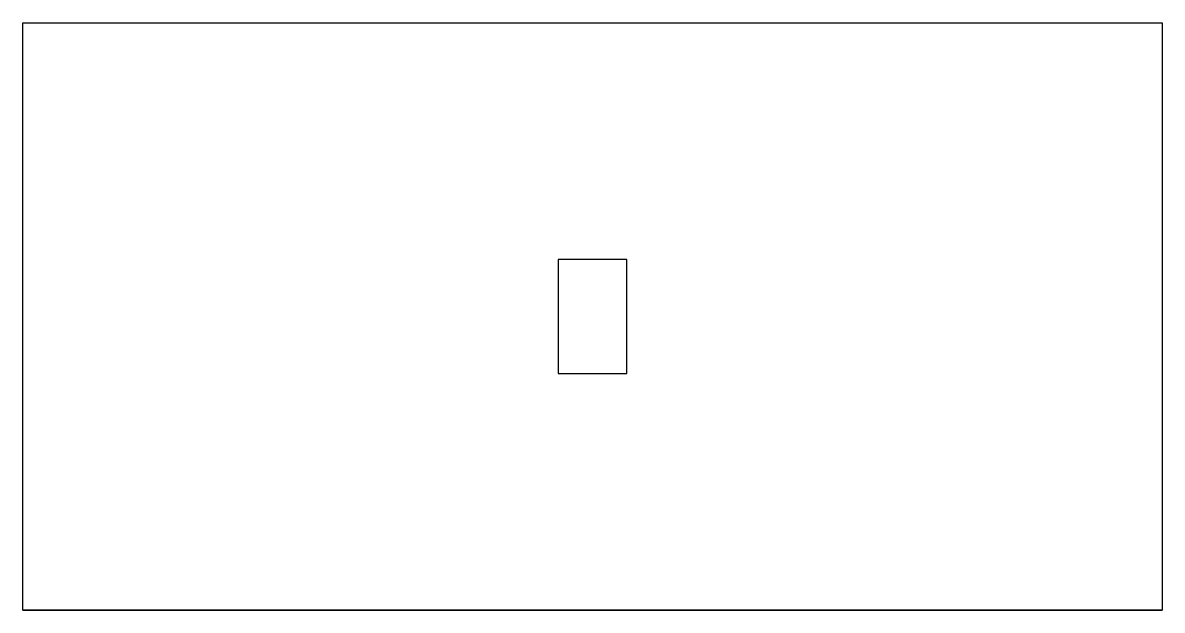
# Model space of a CAD drawing. Header units: millimetres. Extents: x 0 to 100, y -52 to 0.
import ezdxf

# ---------------------------------------------------------------- set-up
doc = ezdxf.new("R2010")
doc.units = ezdxf.units.MM
doc.layers.get('0').update_dxf_attribs({"linetype": 'CONTINUOUS'})

msp = doc.modelspace()

# ---------------------------------------------------------------- linework, layer by layer
msp.add_line((0, -51.5), (100, -51.5))
for points in [[(0, 0), (100, 0), (100, -51.5), (0, -51.5)], [(53, -20.75), (47, -20.75), (47, -30.75), (53, -30.75)]]:
    msp.add_lwpolyline(points, close=True)

doc.saveas('drawing.dxf')
